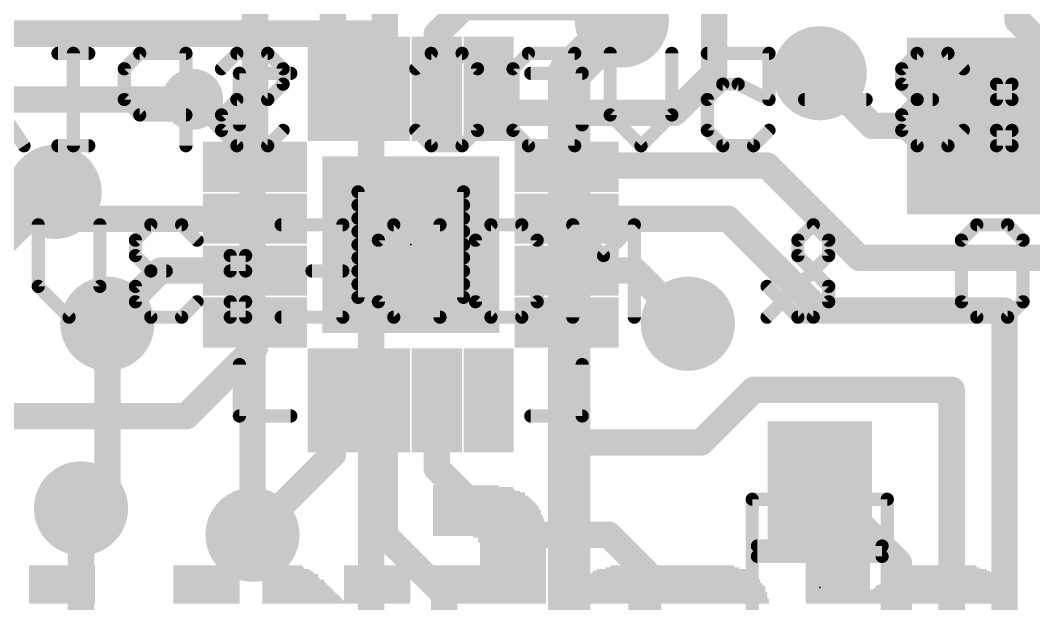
# Model space of a CAD drawing. Extents: x -0.2 to 28.1, y -0.2 to 21.4.
# Drawn here: x 10.34 to 20.09, y 6.7 to 12.32 of the extents above; entities that cross this region are included whole.
import ezdxf

# ---------------------------------------------------------------- set-up
doc = ezdxf.new("R2010")
doc.units = 0
for name, color, linetype in [('1', 12, 'CONTINUOUS'), ('16', 132, 'CONTINUOUS'), ('18', 110, 'CONTINUOUS'), ('21', 40, 'CONTINUOUS'), ('22', 6, 'CONTINUOUS'), ('23', 40, 'CONTINUOUS'), ('29', 253, 'CONTINUOUS'), ('31', 253, 'CONTINUOUS')]:
    doc.layers.add(name, color=color, linetype=linetype)

# ---------------------------------------------------------------- blocks, each defined once
blk = doc.blocks.new('RECT')
blk.add_solid([(-0.5, -0.5), (0.5, -0.5), (-0.5, 0.5), (0.5, 0.5)])
blk = doc.blocks.new('ROUNDV')
at = {"const_width": 0.5}
blk.add_lwpolyline([(0, -0.25, 1), (0, 0.25, 1), (0, -0.25)], format="xyb", dxfattribs=at)

msp = doc.modelspace()

# ---------------------------------------------------------------- linework, layer by layer
at = {"layer": '1', "const_width": 0.254}
for points in [[(12.597, 10.91), (12.597, 14.194)], [(17.018, 11.811), (17.018, 13.843)], [(13.347, 11.66), (13.347, 12.966)], [(13.847, 11.66), (13.847, 12.45)], [(14.347, 12.188), (14.605, 12.446)], [(14.605, 12.446), (16.002, 12.446)], [(16.002, 12.446), (16.129, 12.319)], [(14.347, 11.66), (14.347, 12.188)], [(16.637, 11.43), (17.018, 11.811)], [(18.034, 11.811), (18.542, 11.303)], [(14.847, 11.66), (15.077, 11.43)], [(15.077, 11.43), (16.637, 11.43)], [(18.542, 11.303), (19.624, 11.303)], [(15.609, 10.922), (15.597, 10.91)], [(17.526, 10.922), (15.609, 10.922)], [(18.415, 10.033), (17.526, 10.922)], [(10.668, 10.668), (10.926, 10.41)], [(10.926, 10.41), (12.597, 10.41)], [(15.597, 10.41), (17.149, 10.41)], [(17.149, 10.41), (18.034, 9.525)], [(20.32, 10.033), (18.415, 10.033)], [(11.688, 9.91), (11.176, 9.398)], [(12.597, 9.91), (11.688, 9.91)], [(15.597, 9.91), (16.252, 9.91)], [(16.252, 9.91), (16.764, 9.398)], [(18.034, 9.525), (19.812, 9.525)], [(19.812, 9.525), (19.812, 4.445)], [(12.597, 9.168), (12.597, 9.41)], [(15.597, 8.255), (15.597, 9.41)], [(11.938, 8.509), (12.597, 9.168)], [(17.399, 8.763), (16.891, 8.255)], [(19.304, 8.763), (17.399, 8.763)], [(19.304, 4.699), (19.304, 8.763)], [(13.347, 8.14), (13.347, 8.66)], [(13.847, 8.66), (13.847, 7.362)], [(14.347, 8.66), (14.347, 8.005)], [(10.16, 8.509), (11.938, 8.509)], [(16.891, 8.255), (15.597, 8.255)], [(12.573, 7.366), (13.347, 8.14)], [(14.347, 8.005), (14.986, 7.366)], [(18.034, 7.858), (18.796, 7.096)], [(10.922, 7.62), (10.922, 5.903)], [(13.847, 7.362), (14.417, 6.792)], [(14.986, 7.366), (16.002, 7.366)], [(16.002, 7.366), (16.317, 7.051)], [(18.796, 7.096), (18.796, 5.08)], [(16.383, 6.985), (16.317, 7.051)], [(16.317, 7.051), (16.317, 5.842)], [(16.383, 5.858), (16.383, 6.985)], [(14.417, 6.792), (14.417, 5.842)]]:
    msp.add_lwpolyline(points, dxfattribs=at)
at = {"layer": '1', "const_width": 0.127}
for points in [[(14.605, 12.5095, 1), (14.605, 12.3825)], [(16.002, 12.3825, 1), (16.002, 12.5095)], [(16.0841, 12.2741, 1), (16.1739, 12.3639)], [(14.4105, 12.188, 1), (14.2835, 12.188)], [(14.3021, 12.2329, 1), (14.3919, 12.1431)], [(17.0629, 11.7661, 1), (16.9731, 11.8559)], [(18.0789, 11.8559, 1), (17.9891, 11.7661)], [(16.9545, 11.811, 1), (17.0815, 11.811)], [(13.2835, 11.66, 1), (13.4105, 11.66)], [(13.7835, 11.66, 1), (13.9105, 11.66)], [(14.2835, 11.66, 1), (14.4105, 11.66)], [(14.8919, 11.7049, 1), (14.8021, 11.6151)], [(15.077, 11.4935, 1), (15.077, 11.3665)], [(15.0321, 11.3851, 1), (15.1219, 11.4749)], [(16.5921, 11.4749, 1), (16.6819, 11.3851)], [(16.637, 11.3665, 1), (16.637, 11.4935)], [(18.542, 11.3665, 1), (18.542, 11.2395)], [(19.624, 11.2395, 1), (19.624, 11.3665)], [(18.4971, 11.2581, 1), (18.5869, 11.3479)], [(15.609, 10.9855, 1), (15.609, 10.8585)], [(15.6539, 10.8771, 1), (15.5641, 10.9669)], [(17.5709, 10.9669, 1), (17.4811, 10.8771)], [(17.526, 10.8585, 1), (17.526, 10.9855)], [(12.5335, 10.91, 1), (12.6605, 10.91)], [(15.5521, 10.9549, 1), (15.6419, 10.8651)], [(10.7129, 10.7129, 1), (10.6231, 10.6231)], [(10.926, 10.4735, 1), (10.926, 10.3465)], [(10.8811, 10.3651, 1), (10.9709, 10.4549)], [(12.597, 10.3465, 1), (12.597, 10.4735)], [(15.597, 10.4735, 1), (15.597, 10.3465)], [(17.1939, 10.4549, 1), (17.1041, 10.3651)], [(17.149, 10.3465, 1), (17.149, 10.4735)], [(18.415, 10.0965, 1), (18.415, 9.9695)], [(18.3701, 9.9881, 1), (18.4599, 10.0779)], [(11.688, 9.9735, 1), (11.688, 9.8465)], [(11.7329, 9.8651, 1), (11.6431, 9.9549)], [(12.597, 9.8465, 1), (12.597, 9.9735)], [(15.597, 9.9735, 1), (15.597, 9.8465)], [(16.2969, 9.9549, 1), (16.2071, 9.8651)], [(16.252, 9.8465, 1), (16.252, 9.9735)], [(18.034, 9.5885, 1), (18.034, 9.4615)], [(17.9891, 9.4801, 1), (18.0789, 9.5699)], [(19.8755, 9.525, 1), (19.7485, 9.525)], [(19.812, 9.4615, 1), (19.812, 9.5885)], [(11.1311, 9.4429, 1), (11.2209, 9.3531)], [(12.6605, 9.41, 1), (12.5335, 9.41)], [(15.6605, 9.41, 1), (15.5335, 9.41)], [(16.7191, 9.3531, 1), (16.8089, 9.4429)], [(12.6419, 9.1231, 1), (12.5521, 9.2129)], [(12.5335, 9.168, 1), (12.6605, 9.168)], [(17.399, 8.8265, 1), (17.399, 8.6995)], [(17.4439, 8.7181, 1), (17.3541, 8.8079)], [(19.3675, 8.763, 1), (19.2405, 8.763)], [(19.304, 8.6995, 1), (19.304, 8.8265)], [(13.4105, 8.66, 1), (13.2835, 8.66)], [(13.9105, 8.66, 1), (13.7835, 8.66)], [(14.4105, 8.66, 1), (14.2835, 8.66)], [(11.8931, 8.5539, 1), (11.9829, 8.4641)], [(11.938, 8.4455, 1), (11.938, 8.5725)], [(15.597, 8.3185, 1), (15.597, 8.1915)], [(15.5335, 8.255, 1), (15.6605, 8.255)], [(16.8461, 8.2999, 1), (16.9359, 8.2101)], [(16.891, 8.1915, 1), (16.891, 8.3185)], [(13.2835, 8.14, 1), (13.4105, 8.14)], [(13.3919, 8.0951, 1), (13.3021, 8.1849)], [(14.3919, 8.0499, 1), (14.3021, 7.9601)], [(14.2835, 8.005, 1), (14.4105, 8.005)], [(18.0789, 7.9029, 1), (17.9891, 7.8131)], [(10.9855, 7.62, 1), (10.8585, 7.62)], [(12.5281, 7.4109, 1), (12.6179, 7.3211)], [(13.8919, 7.4069, 1), (13.8021, 7.3171)], [(13.7835, 7.362, 1), (13.9105, 7.362)], [(14.986, 7.4295, 1), (14.986, 7.3025)], [(14.9411, 7.3211, 1), (15.0309, 7.4109)], [(16.0469, 7.4109, 1), (15.9571, 7.3211)], [(16.002, 7.3025, 1), (16.002, 7.4295)], [(18.8595, 7.096, 1), (18.7325, 7.096)], [(16.3619, 7.0959, 1), (16.2721, 7.0061)], [(16.3805, 7.051, 1), (16.2535, 7.051)], [(16.2721, 7.0061, 1), (16.3619, 7.0959)], [(18.7511, 7.0511, 1), (18.8409, 7.1409)], [(16.4465, 6.985, 1), (16.3195, 6.985)], [(16.3381, 6.9401, 1), (16.4279, 7.0299)], [(14.4805, 6.792, 1), (14.3535, 6.792)], [(14.3721, 6.7471, 1), (14.4619, 6.8369)]]:
    msp.add_lwpolyline(points, format="xyb", dxfattribs=at)
at = {"layer": '16'}
for points, const_width in [([(14.097, 14.351), (16.129, 12.319)], 0.3048), ([(19.939, 13.843), (19.939, 12.319)], 0.254), ([(15.621, 11.811), (16.129, 12.319)], 0.4064), ([(19.939, 12.319), (21.209, 11.049)], 0.254), ([(13.716, 12.192), (8.128, 12.192)], 0.254), ([(13.716, 5.207), (13.716, 12.192)], 0.254), ([(15.621, 5.715), (15.621, 11.811)], 0.4064), ([(6.985, 11.557), (12.065, 11.557)], 0.254), ([(12.065, 11.557), (12.573, 11.049)], 0.254), ([(12.573, 11.049), (12.573, 7.366)], 0.254), ([(10.668, 10.668), (9.525, 9.525)], 0.254), ([(16.891, 9.398), (16.891, 9.525)], 0.254), ([(11.176, 9.398), (11.176, 7.874)], 0.254), ([(16.764, 9.398), (16.891, 9.398)], 0.254), ([(11.176, 7.874), (10.922, 7.62)], 0.254)]:
    msp.add_lwpolyline(points, dxfattribs=dict(at, const_width=const_width))
for points, const_width in [([(16.2008, 12.2472, 1), (16.0572, 12.3908)], 0.2032), ([(16.0751, 12.2651, 1), (16.1829, 12.3729)], 0.1524), ([(19.9839, 12.3639, 1), (19.8941, 12.2741)], 0.127), ([(13.7795, 12.192, 1), (13.6525, 12.192)], 0.127), ([(13.716, 12.1285, 1), (13.716, 12.2555)], 0.127), ([(19.8755, 12.319, 1), (20.0025, 12.319)], 0.127), ([(15.7226, 11.811, 1), (15.5194, 11.811)], 0.2032), ([(15.5492, 11.8828, 1), (15.6928, 11.7392)], 0.2032), ([(12.1099, 11.6019, 1), (12.0201, 11.5121)], 0.127), ([(12.065, 11.4935, 1), (12.065, 11.6205)], 0.127), ([(12.6365, 11.049, 1), (12.5095, 11.049)], 0.127), ([(12.5281, 11.0041, 1), (12.6179, 11.0939)], 0.127), ([(10.7129, 10.6231, 1), (10.6231, 10.7129)], 0.127), ([(16.9545, 9.525, 1), (16.8275, 9.525)], 0.127), ([(11.2395, 9.398, 1), (11.1125, 9.398)], 0.127), ([(16.764, 9.4615, 1), (16.764, 9.3345)], 0.127), ([(16.891, 9.3345, 1), (16.891, 9.4615)], 0.127), ([(16.8275, 9.398, 1), (16.9545, 9.398)], 0.127), ([(11.2209, 7.8291, 1), (11.1311, 7.9189)], 0.127), ([(11.1125, 7.874, 1), (11.2395, 7.874)], 0.127), ([(10.8771, 7.6649, 1), (10.9669, 7.5751)], 0.127), ([(12.5095, 7.366, 1), (12.6365, 7.366)], 0.127)]:
    msp.add_lwpolyline(points, format="xyb", dxfattribs=dict(at, const_width=const_width))
at = {"layer": '21'}
for points, const_width in [([(11.997, 11.4186, 1), (11.997, 11.7014, 1), (11.997, 11.4186)], 0.3048), ([(12.447, 11.8418, 1), (12.447, 11.7782)], 0.0635), ([(12.4788, 11.81, 1), (12.4153, 11.81)], 0.0635), ([(12.942, 11.7782, 1), (12.942, 11.8418)], 0.0635), ([(15.252, 11.8418, 1), (15.252, 11.7782)], 0.0635), ([(15.7788, 11.81, 1), (15.7152, 11.81)], 0.0635), ([(15.747, 11.7782, 1), (15.747, 11.8418)], 0.0635), ([(12.4153, 11.315, 1), (12.4788, 11.315)], 0.0635), ([(15.7152, 11.315, 1), (15.7788, 11.315)], 0.0635), ([(12.4788, 9.005, 1), (12.4153, 9.005)], 0.0635), ([(15.7788, 9.005, 1), (15.7152, 9.005)], 0.0635), ([(12.447, 8.5418, 1), (12.447, 8.4782)], 0.0635), ([(12.4153, 8.51, 1), (12.4788, 8.51)], 0.0635), ([(12.942, 8.4782, 1), (12.942, 8.5418)], 0.0635), ([(15.252, 8.5418, 1), (15.252, 8.4782)], 0.0635), ([(15.7152, 8.51, 1), (15.7788, 8.51)], 0.0635), ([(15.747, 8.4782, 1), (15.747, 8.5418)], 0.0635), ([(17.4157, 7.708, 1), (17.3523, 7.708)], 0.0635), ([(17.384, 7.7397, 1), (17.384, 7.6763)], 0.0635), ([(18.7157, 7.708, 1), (18.6523, 7.708)], 0.0635), ([(18.684, 7.6763, 1), (18.684, 7.7397)], 0.0635), ([(17.434, 7.2897, 1), (17.434, 7.2263)], 0.0635), ([(18.6657, 7.258, 1), (18.6023, 7.258)], 0.0635), ([(18.634, 7.2263, 1), (18.634, 7.2897)], 0.0635), ([(17.434, 7.1898, 1), (17.434, 7.1263)], 0.0635), ([(18.634, 7.1263, 1), (18.634, 7.1898)], 0.0635), ([(18.6023, 7.158, 1), (18.6657, 7.158)], 0.0635)]:
    msp.add_lwpolyline(points, format="xyb", dxfattribs=dict(at, const_width=const_width))
at = {"layer": '21', "const_width": 0.127}
for points in [[(12.942, 11.81), (12.447, 11.81)], [(12.447, 11.81), (12.447, 11.315)], [(15.252, 11.81), (15.747, 11.81)], [(15.747, 11.81), (15.747, 11.315)], [(12.447, 9.005), (12.447, 8.51)], [(15.747, 9.005), (15.747, 8.51)], [(12.447, 8.51), (12.942, 8.51)], [(15.747, 8.51), (15.252, 8.51)], [(17.384, 6.008), (17.384, 7.708)], [(17.384, 7.708), (18.684, 7.708)], [(18.684, 7.708), (18.684, 6.008)], [(17.434, 7.258), (18.634, 7.258)], [(18.634, 7.258), (18.634, 7.158)], [(18.634, 7.158), (17.434, 7.158)]]:
    msp.add_lwpolyline(points, dxfattribs=at)
at = {"layer": '22', "const_width": 0.127}
for points in [[(10.3732, 11.1125), (9.78, 12.0023)], [(10.9968, 12.0023), (10.7002, 12.0023)], [(10.8485, 11.1125), (10.8485, 12.0023)], [(11.4875, 12.0023), (11.3392, 11.854)], [(11.9324, 12.0023), (11.4875, 12.0023)], [(11.9324, 11.1125), (11.9324, 12.0023)], [(12.2747, 11.854), (12.423, 12.0023)], [(12.423, 12.0023), (12.7196, 12.0023)], [(12.7196, 12.0023), (12.8679, 11.854)], [(14.1457, 11.854), (14.294, 12.0023)], [(14.294, 12.0023), (14.5906, 12.0023)], [(14.5906, 12.0023), (14.7389, 11.854)], [(15.0813, 11.854), (15.2295, 12.0023)], [(15.2295, 12.0023), (15.6744, 12.0023)], [(15.6744, 12.0023), (15.6744, 11.1125)], [(16.0168, 11.4091), (16.0168, 12.0023)], [(16.6099, 12.0023), (16.6099, 11.4091)], [(16.9523, 12.0023), (17.5455, 12.0023)], [(17.5455, 12.0023), (17.5455, 11.5574)], [(18.9716, 12.0023), (18.8233, 11.854)], [(19.2682, 12.0023), (18.9716, 12.0023)], [(19.4165, 11.854), (19.2682, 12.0023)], [(11.3392, 11.854), (11.3392, 11.5574)], [(12.8679, 11.854), (12.8679, 11.7057)], [(14.7389, 11.854), (14.7389, 11.2608)], [(15.0813, 11.2608), (15.0813, 11.854)], [(18.8233, 11.854), (18.8233, 11.7057)], [(12.8679, 11.7057), (12.7196, 11.5574)], [(17.1006, 11.7057), (16.9523, 11.5574)], [(17.2489, 11.7057), (17.1006, 11.7057)], [(17.5455, 11.5574), (17.2489, 11.7057)], [(18.8233, 11.7057), (18.9716, 11.5574)], [(19.8843, 11.7057), (19.736, 11.7057)], [(19.736, 11.7057), (19.736, 11.5574)], [(19.8843, 11.5574), (19.8843, 11.7057)], [(11.3392, 11.5574), (11.4875, 11.4091)], [(12.423, 11.5574), (12.2747, 11.4091)], [(12.7196, 11.5574), (12.423, 11.5574)], [(16.9523, 11.5574), (16.9523, 11.2608)], [(18.481, 11.5574), (17.8878, 11.5574)], [(18.9716, 11.5574), (18.8233, 11.4091)], [(18.9716, 11.5574), (19.1199, 11.5574)], [(19.736, 11.5574), (19.8843, 11.5574)], [(11.4875, 11.4091), (11.9324, 11.4091)], [(12.2747, 11.4091), (12.2747, 11.2608)], [(16.3134, 11.1125), (16.0168, 11.4091)], [(16.6099, 11.4091), (16.3134, 11.1125)], [(18.8233, 11.4091), (18.8233, 11.2608)], [(12.2747, 11.2608), (12.423, 11.1125)], [(12.7196, 11.1125), (12.8679, 11.2608)], [(14.294, 11.1125), (14.1457, 11.2608)], [(14.7389, 11.2608), (14.5906, 11.1125)], [(15.2295, 11.1125), (15.0813, 11.2608)], [(16.9523, 11.2608), (17.1006, 11.1125)], [(17.3972, 11.1125), (17.5455, 11.2608)], [(18.8233, 11.2608), (18.9716, 11.1125)], [(19.2682, 11.1125), (19.4165, 11.2608)], [(19.8843, 11.2608), (19.736, 11.2608)], [(19.736, 11.2608), (19.736, 11.1125)], [(19.8843, 11.1125), (19.8843, 11.2608)], [(10.9968, 11.1125), (10.7002, 11.1125)], [(12.423, 11.1125), (12.7196, 11.1125)], [(14.5906, 11.1125), (14.294, 11.1125)], [(15.6744, 11.1125), (15.2295, 11.1125)], [(17.1006, 11.1125), (17.3972, 11.1125)], [(18.9716, 11.1125), (19.2682, 11.1125)], [(19.736, 11.1125), (19.8843, 11.1125)], [(10.5105, 9.7581), (10.5105, 10.3513)], [(11.1037, 10.3513), (11.1037, 9.7581)], [(11.5944, 10.3513), (11.4461, 10.203)], [(11.8909, 10.3513), (11.5944, 10.3513)], [(12.0392, 10.203), (11.8909, 10.3513)], [(12.8493, 10.3513), (13.4425, 10.3513)], [(13.4425, 10.3513), (13.4425, 9.4615)], [(13.7849, 10.203), (13.9331, 10.3513)], [(13.9331, 10.3513), (14.378, 10.3513)], [(14.378, 10.3513), (14.378, 9.4615)], [(14.7204, 10.203), (14.8687, 10.3513)], [(14.8687, 10.3513), (15.1653, 10.3513)], [(15.1653, 10.3513), (15.3135, 10.203)], [(15.9525, 10.0547), (15.6559, 10.3513)], [(15.6559, 10.3513), (15.6559, 9.4615)], [(16.2491, 10.3513), (15.9525, 10.0547)], [(16.2491, 9.4615), (16.2491, 10.3513)], [(17.8235, 10.203), (17.9718, 10.3513)], [(17.9718, 10.3513), (18.1201, 10.203)], [(19.398, 10.203), (19.5463, 10.3513)], [(19.5463, 10.3513), (19.8428, 10.3513)], [(19.8428, 10.3513), (19.9911, 10.203)], [(11.4461, 10.203), (11.4461, 10.0547)], [(13.7849, 9.6098), (13.7849, 10.203)], [(14.7204, 9.6098), (14.7204, 10.203)], [(15.3135, 10.203), (15.3135, 9.6098)], [(17.8235, 10.0547), (17.8235, 10.203)], [(18.1201, 10.203), (18.1201, 10.0547)], [(19.398, 9.6098), (19.398, 10.203)], [(19.9911, 10.203), (19.9911, 9.6098)], [(11.4461, 10.0547), (11.5944, 9.9064)], [(12.507, 10.0547), (12.3587, 10.0547)], [(12.3587, 10.0547), (12.3587, 9.9064)], [(12.507, 9.9064), (12.507, 10.0547)], [(18.1201, 10.0547), (17.5269, 9.4615)], [(18.1201, 9.7581), (17.8235, 10.0547)], [(11.5944, 9.9064), (11.4461, 9.7581)], [(11.5944, 9.9064), (11.7426, 9.9064)], [(12.3587, 9.9064), (12.507, 9.9064)], [(13.4425, 9.9064), (13.1459, 9.9064)], [(10.8071, 9.4615), (10.5105, 9.7581)], [(11.1037, 9.7581), (10.8071, 9.4615)], [(11.4461, 9.7581), (11.4461, 9.6098)], [(17.5269, 9.7581), (17.8235, 9.4615)], [(18.1201, 9.6098), (18.1201, 9.7581)], [(11.4461, 9.6098), (11.5944, 9.4615)], [(11.8909, 9.4615), (12.0392, 9.6098)], [(12.507, 9.6098), (12.3587, 9.6098)], [(12.3587, 9.6098), (12.3587, 9.4615)], [(12.507, 9.4615), (12.507, 9.6098)], [(13.9331, 9.4615), (13.7849, 9.6098)], [(14.8687, 9.4615), (14.7204, 9.6098)], [(15.3135, 9.6098), (15.1653, 9.4615)], [(17.9718, 9.4615), (18.1201, 9.6098)], [(19.5463, 9.4615), (19.398, 9.6098)], [(19.9911, 9.6098), (19.8428, 9.4615)], [(11.5944, 9.4615), (11.8909, 9.4615)], [(12.3587, 9.4615), (12.507, 9.4615)], [(13.4425, 9.4615), (12.8493, 9.4615)], [(14.378, 9.4615), (13.9331, 9.4615)], [(15.1653, 9.4615), (14.8687, 9.4615)], [(17.8235, 9.4615), (17.9718, 9.4615)], [(19.8428, 9.4615), (19.5463, 9.4615)]]:
    msp.add_lwpolyline(points, dxfattribs=at)
at = {"layer": '22', "const_width": 0.0635}
for points in [[(10.7002, 12.034, 1), (10.7002, 11.9705)], [(10.8803, 12.0023, 1), (10.8168, 12.0023)], [(10.9968, 11.9705, 1), (10.9968, 12.034)], [(11.4875, 12.034, 1), (11.4875, 11.9705)], [(11.5099, 11.9798, 1), (11.465, 12.0247)], [(11.9641, 12.0023, 1), (11.9006, 12.0023)], [(11.9324, 11.9705, 1), (11.9324, 12.034)], [(12.423, 12.034, 1), (12.423, 11.9705)], [(12.4454, 11.9798, 1), (12.4005, 12.0247)], [(12.742, 12.0247, 1), (12.6971, 11.9798)], [(12.7196, 11.9705, 1), (12.7196, 12.034)], [(14.294, 12.034, 1), (14.294, 11.9705)], [(14.3165, 11.9798, 1), (14.2716, 12.0247)], [(14.6131, 12.0247, 1), (14.5682, 11.9798)], [(14.5906, 11.9705, 1), (14.5906, 12.034)], [(15.2295, 12.034, 1), (15.2295, 11.9705)], [(15.252, 11.9798, 1), (15.2071, 12.0247)], [(15.7062, 12.0023, 1), (15.6427, 12.0023)], [(15.6744, 11.9705, 1), (15.6744, 12.034)], [(16.0485, 12.0023, 1), (15.985, 12.0023)], [(16.6417, 12.0023, 1), (16.5782, 12.0023)], [(16.9523, 12.034, 1), (16.9523, 11.9705)], [(17.5772, 12.0023, 1), (17.5137, 12.0023)], [(17.5455, 11.9705, 1), (17.5455, 12.034)], [(18.9716, 12.034, 1), (18.9716, 11.9705)], [(18.9941, 11.9798, 1), (18.9492, 12.0247)], [(19.2907, 12.0247, 1), (19.2458, 11.9798)], [(19.2682, 11.9705, 1), (19.2682, 12.034)], [(11.3709, 11.854, 1), (11.3074, 11.854)], [(11.3167, 11.8764, 1), (11.3616, 11.8315)], [(12.2522, 11.8764, 1), (12.2971, 11.8315)], [(12.8996, 11.854, 1), (12.8361, 11.854)], [(12.8454, 11.8315, 1), (12.8903, 11.8764)], [(14.1233, 11.8764, 1), (14.1682, 11.8315)], [(14.7707, 11.854, 1), (14.7072, 11.854)], [(14.7165, 11.8315, 1), (14.7614, 11.8764)], [(15.113, 11.854, 1), (15.0495, 11.854)], [(15.0588, 11.8764, 1), (15.1037, 11.8315)], [(18.8551, 11.854, 1), (18.7916, 11.854)], [(18.8009, 11.8764, 1), (18.8458, 11.8315)], [(19.394, 11.8315, 1), (19.439, 11.8764)], [(12.8361, 11.7057, 1), (12.8996, 11.7057)], [(12.8903, 11.6832, 1), (12.8454, 11.7281)], [(17.1006, 11.7374, 1), (17.1006, 11.6739)], [(17.123, 11.6832, 1), (17.0781, 11.7281)], [(17.2631, 11.7341, 1), (17.2347, 11.6773)], [(17.2489, 11.6739, 1), (17.2489, 11.7374)], [(18.7916, 11.7057, 1), (18.8551, 11.7057)], [(18.8458, 11.7281, 1), (18.8009, 11.6832)], [(19.7677, 11.7057, 1), (19.7042, 11.7057)], [(19.736, 11.7374, 1), (19.736, 11.6739)], [(19.916, 11.7057, 1), (19.8525, 11.7057)], [(19.8843, 11.6739, 1), (19.8843, 11.7374)], [(11.3616, 11.5798, 1), (11.3167, 11.5349)], [(12.423, 11.5891, 1), (12.423, 11.5256)], [(12.4454, 11.5349, 1), (12.4005, 11.5798)], [(12.6971, 11.5798, 1), (12.742, 11.5349)], [(12.7196, 11.5256, 1), (12.7196, 11.5891)], [(16.984, 11.5574, 1), (16.9205, 11.5574)], [(16.9298, 11.5798, 1), (16.9747, 11.5349)], [(17.5313, 11.529, 1), (17.5597, 11.5858)], [(17.8878, 11.5891, 1), (17.8878, 11.5256)], [(18.481, 11.5256, 1), (18.481, 11.5891)], [(18.9716, 11.5891, 1), (18.9716, 11.5256)], [(18.9941, 11.5349, 1), (18.9492, 11.5798)], [(18.9492, 11.5349, 1), (18.9941, 11.5798)], [(19.1199, 11.5256, 1), (19.1199, 11.5891)], [(19.736, 11.5891, 1), (19.736, 11.5256)], [(19.8843, 11.5256, 1), (19.8843, 11.5891)], [(11.3074, 11.5574, 1), (11.3709, 11.5574)], [(17.5137, 11.5574, 1), (17.5772, 11.5574)], [(19.7042, 11.5574, 1), (19.7677, 11.5574)], [(19.8525, 11.5574, 1), (19.916, 11.5574)], [(11.4875, 11.4408, 1), (11.4875, 11.3773)], [(11.465, 11.3866, 1), (11.5099, 11.4315)], [(11.9324, 11.3773, 1), (11.9324, 11.4408)], [(12.3064, 11.4091, 1), (12.2429, 11.4091)], [(12.2522, 11.4315, 1), (12.2971, 11.3866)], [(16.0392, 11.4315, 1), (15.9943, 11.3866)], [(15.985, 11.4091, 1), (16.0485, 11.4091)], [(16.5782, 11.4091, 1), (16.6417, 11.4091)], [(16.6324, 11.3866, 1), (16.5875, 11.4315)], [(18.8551, 11.4091, 1), (18.7916, 11.4091)], [(18.8009, 11.4315, 1), (18.8458, 11.3866)], [(12.2971, 11.2832, 1), (12.2522, 11.2383)], [(12.8903, 11.2383, 1), (12.8454, 11.2832)], [(14.1682, 11.2832, 1), (14.1233, 11.2383)], [(14.7614, 11.2383, 1), (14.7165, 11.2832)], [(15.1037, 11.2832, 1), (15.0588, 11.2383)], [(16.9747, 11.2832, 1), (16.9298, 11.2383)], [(17.5679, 11.2383, 1), (17.523, 11.2832)], [(18.8458, 11.2832, 1), (18.8009, 11.2383)], [(19.439, 11.2383, 1), (19.394, 11.2832)], [(19.736, 11.2925, 1), (19.736, 11.229)], [(19.7677, 11.2608, 1), (19.7042, 11.2608)], [(19.916, 11.2608, 1), (19.8525, 11.2608)], [(19.8843, 11.229, 1), (19.8843, 11.2925)], [(12.2429, 11.2608, 1), (12.3064, 11.2608)], [(14.7072, 11.2608, 1), (14.7707, 11.2608)], [(15.0495, 11.2608, 1), (15.113, 11.2608)], [(16.9205, 11.2608, 1), (16.984, 11.2608)], [(18.7916, 11.2608, 1), (18.8551, 11.2608)], [(10.3467, 11.0949, 1), (10.3996, 11.1301)], [(10.7002, 11.1443, 1), (10.7002, 11.0808)], [(10.8168, 11.1125, 1), (10.8803, 11.1125)], [(10.9968, 11.0808, 1), (10.9968, 11.1443)], [(11.9006, 11.1125, 1), (11.9641, 11.1125)], [(12.423, 11.1443, 1), (12.423, 11.0808)], [(12.4005, 11.09, 1), (12.4454, 11.135)], [(12.6971, 11.135, 1), (12.742, 11.09)], [(12.7196, 11.0808, 1), (12.7196, 11.1443)], [(14.294, 11.1443, 1), (14.294, 11.0808)], [(14.2716, 11.09, 1), (14.3165, 11.135)], [(14.5682, 11.135, 1), (14.6131, 11.09)], [(14.5906, 11.0808, 1), (14.5906, 11.1443)], [(15.2295, 11.1443, 1), (15.2295, 11.0808)], [(15.2071, 11.09, 1), (15.252, 11.135)], [(15.6427, 11.1125, 1), (15.7062, 11.1125)], [(15.6744, 11.0808, 1), (15.6744, 11.1443)], [(16.2909, 11.135, 1), (16.3358, 11.09)], [(16.2909, 11.09, 1), (16.3358, 11.135)], [(17.1006, 11.1443, 1), (17.1006, 11.0808)], [(17.0781, 11.09, 1), (17.123, 11.135)], [(17.3747, 11.135, 1), (17.4196, 11.09)], [(17.3972, 11.0808, 1), (17.3972, 11.1443)], [(18.9716, 11.1443, 1), (18.9716, 11.0808)], [(18.9492, 11.09, 1), (18.9941, 11.135)], [(19.2458, 11.135, 1), (19.2907, 11.09)], [(19.2682, 11.0808, 1), (19.2682, 11.1443)], [(19.736, 11.1443, 1), (19.736, 11.0808)], [(19.7042, 11.1125, 1), (19.7677, 11.1125)], [(19.8525, 11.1125, 1), (19.916, 11.1125)], [(19.8843, 11.0808, 1), (19.8843, 11.1443)], [(10.5423, 10.3513, 1), (10.4788, 10.3513)], [(11.1355, 10.3513, 1), (11.072, 10.3513)], [(11.5944, 10.383, 1), (11.5944, 10.3195)], [(11.6168, 10.3288, 1), (11.5719, 10.3737)], [(11.9134, 10.3737, 1), (11.8685, 10.3288)], [(11.8909, 10.3195, 1), (11.8909, 10.383)], [(12.8493, 10.383, 1), (12.8493, 10.3195)], [(13.4743, 10.3513, 1), (13.4108, 10.3513)], [(13.4425, 10.3195, 1), (13.4425, 10.383)], [(13.9331, 10.383, 1), (13.9331, 10.3195)], [(13.9556, 10.3288, 1), (13.9107, 10.3737)], [(14.4098, 10.3513, 1), (14.3463, 10.3513)], [(14.378, 10.3195, 1), (14.378, 10.383)], [(14.8687, 10.383, 1), (14.8687, 10.3195)], [(14.8911, 10.3288, 1), (14.8462, 10.3737)], [(15.1877, 10.3737, 1), (15.1428, 10.3288)], [(15.1653, 10.3195, 1), (15.1653, 10.383)], [(15.6876, 10.3513, 1), (15.6241, 10.3513)], [(15.6783, 10.3737, 1), (15.6334, 10.3288)], [(16.2808, 10.3513, 1), (16.2173, 10.3513)], [(16.2715, 10.3288, 1), (16.2266, 10.3737)], [(17.9943, 10.3737, 1), (17.9494, 10.3288)], [(17.9943, 10.3288, 1), (17.9494, 10.3737)], [(19.5463, 10.383, 1), (19.5463, 10.3195)], [(19.5687, 10.3288, 1), (19.5238, 10.3737)], [(19.8653, 10.3737, 1), (19.8204, 10.3288)], [(19.8428, 10.3195, 1), (19.8428, 10.383)], [(11.4778, 10.203, 1), (11.4143, 10.203)], [(11.4236, 10.2254, 1), (11.4685, 10.1805)], [(12.0168, 10.1805, 1), (12.0617, 10.2254)], [(13.8166, 10.203, 1), (13.7531, 10.203)], [(13.7624, 10.2254, 1), (13.8073, 10.1805)], [(14.7521, 10.203, 1), (14.6886, 10.203)], [(14.6979, 10.2254, 1), (14.7428, 10.1805)], [(15.3453, 10.203, 1), (15.2818, 10.203)], [(15.2911, 10.1805, 1), (15.336, 10.2254)], [(17.8553, 10.203, 1), (17.7918, 10.203)], [(17.8011, 10.2254, 1), (17.846, 10.1805)], [(18.1518, 10.203, 1), (18.0884, 10.203)], [(18.0976, 10.1805, 1), (18.1426, 10.2254)], [(19.4297, 10.203, 1), (19.3662, 10.203)], [(19.3755, 10.2254, 1), (19.4204, 10.1805)], [(20.0229, 10.203, 1), (19.9594, 10.203)], [(19.9687, 10.1805, 1), (20.0136, 10.2254)], [(11.4685, 10.0771, 1), (11.4236, 10.0322)], [(11.4143, 10.0547, 1), (11.4778, 10.0547)], [(12.3904, 10.0547, 1), (12.3269, 10.0547)], [(12.3587, 10.0864, 1), (12.3587, 10.0229)], [(12.5387, 10.0547, 1), (12.4752, 10.0547)], [(12.507, 10.0229, 1), (12.507, 10.0864)], [(15.93, 10.0771, 1), (15.9749, 10.0322)], [(15.93, 10.0322, 1), (15.9749, 10.0771)], [(17.7918, 10.0547, 1), (17.8553, 10.0547)], [(17.846, 10.0771, 1), (17.8011, 10.0322)], [(18.0884, 10.0547, 1), (18.1518, 10.0547)], [(18.1426, 10.0322, 1), (18.0976, 10.0771)], [(11.5944, 9.9381, 1), (11.5944, 9.8746)], [(11.6168, 9.8839, 1), (11.5719, 9.9288)], [(11.5719, 9.8839, 1), (11.6168, 9.9288)], [(11.7426, 9.8746, 1), (11.7426, 9.9381)], [(12.3587, 9.9381, 1), (12.3587, 9.8746)], [(12.507, 9.8746, 1), (12.507, 9.9381)], [(13.1459, 9.9381, 1), (13.1459, 9.8746)], [(13.4425, 9.8746, 1), (13.4425, 9.9381)], [(12.3269, 9.9064, 1), (12.3904, 9.9064)], [(12.4752, 9.9064, 1), (12.5387, 9.9064)], [(10.4788, 9.7581, 1), (10.5423, 9.7581)], [(10.533, 9.7805, 1), (10.4881, 9.7356)], [(11.072, 9.7581, 1), (11.1355, 9.7581)], [(11.1262, 9.7356, 1), (11.0813, 9.7805)], [(11.4778, 9.7581, 1), (11.4143, 9.7581)], [(11.4236, 9.7805, 1), (11.4685, 9.7356)], [(17.5494, 9.7805, 1), (17.5045, 9.7356)], [(18.1518, 9.7581, 1), (18.0884, 9.7581)], [(18.0976, 9.7356, 1), (18.1426, 9.7805)], [(11.4685, 9.6322, 1), (11.4236, 9.5873)], [(12.0617, 9.5873, 1), (12.0168, 9.6322)], [(12.3587, 9.6415, 1), (12.3587, 9.578)], [(12.3904, 9.6098, 1), (12.3269, 9.6098)], [(12.5387, 9.6098, 1), (12.4752, 9.6098)], [(12.507, 9.578, 1), (12.507, 9.6415)], [(13.8073, 9.6322, 1), (13.7624, 9.5873)], [(14.7428, 9.6322, 1), (14.6979, 9.5873)], [(15.336, 9.5873, 1), (15.2911, 9.6322)], [(18.1426, 9.5873, 1), (18.0976, 9.6322)], [(19.4204, 9.6322, 1), (19.3755, 9.5873)], [(20.0136, 9.5873, 1), (19.9687, 9.6322)], [(11.4143, 9.6098, 1), (11.4778, 9.6098)], [(13.7531, 9.6098, 1), (13.8166, 9.6098)], [(14.6886, 9.6098, 1), (14.7521, 9.6098)], [(15.2818, 9.6098, 1), (15.3453, 9.6098)], [(18.0884, 9.6098, 1), (18.1518, 9.6098)], [(19.3662, 9.6098, 1), (19.4297, 9.6098)], [(19.9594, 9.6098, 1), (20.0229, 9.6098)], [(10.7847, 9.484, 1), (10.8296, 9.439)], [(10.7847, 9.439, 1), (10.8296, 9.484)], [(11.5944, 9.4933, 1), (11.5944, 9.4298)], [(11.5719, 9.439, 1), (11.6168, 9.484)], [(11.8685, 9.484, 1), (11.9134, 9.439)], [(11.8909, 9.4298, 1), (11.8909, 9.4933)], [(12.3587, 9.4933, 1), (12.3587, 9.4298)], [(12.3269, 9.4615, 1), (12.3904, 9.4615)], [(12.4752, 9.4615, 1), (12.5387, 9.4615)], [(12.507, 9.4298, 1), (12.507, 9.4933)], [(12.8493, 9.4933, 1), (12.8493, 9.4298)], [(13.4108, 9.4615, 1), (13.4743, 9.4615)], [(13.4425, 9.4298, 1), (13.4425, 9.4933)], [(13.9331, 9.4933, 1), (13.9331, 9.4298)], [(13.9107, 9.439, 1), (13.9556, 9.484)], [(14.3463, 9.4615, 1), (14.4098, 9.4615)], [(14.378, 9.4298, 1), (14.378, 9.4933)], [(14.8687, 9.4933, 1), (14.8687, 9.4298)], [(14.8462, 9.439, 1), (14.8911, 9.484)], [(15.1428, 9.484, 1), (15.1877, 9.439)], [(15.1653, 9.4298, 1), (15.1653, 9.4933)], [(15.6241, 9.4615, 1), (15.6876, 9.4615)], [(16.2173, 9.4615, 1), (16.2808, 9.4615)], [(17.5045, 9.484, 1), (17.5494, 9.439)], [(17.8235, 9.4933, 1), (17.8235, 9.4298)], [(17.8011, 9.439, 1), (17.846, 9.484)], [(17.9494, 9.484, 1), (17.9943, 9.439)], [(17.9718, 9.4298, 1), (17.9718, 9.4933)], [(19.5463, 9.4933, 1), (19.5463, 9.4298)], [(19.5238, 9.439, 1), (19.5687, 9.484)], [(19.8204, 9.484, 1), (19.8653, 9.439)], [(19.8428, 9.4298, 1), (19.8428, 9.4933)]]:
    msp.add_lwpolyline(points, format="xyb", dxfattribs=at)
at = {"layer": '23'}
for p in [(14.097, 10.16), (18.034, 6.858)]:
    msp.add_point(p, dxfattribs=at)
at = {"layer": '31', "const_width": 0.0635}
for points in [[(13.6208, 10.668, 1), (13.5572, 10.668)], [(13.589, 10.6998, 1), (13.589, 10.6363)], [(14.6368, 10.668, 1), (14.5732, 10.668)], [(14.605, 10.6363, 1), (14.605, 10.6998)], [(13.589, 10.5728, 1), (13.589, 10.5092)], [(14.605, 10.5092, 1), (14.605, 10.5728)], [(13.589, 10.4458, 1), (13.589, 10.3822)], [(14.605, 10.3822, 1), (14.605, 10.4458)], [(13.589, 10.3188, 1), (13.589, 10.2553)], [(14.605, 10.2553, 1), (14.605, 10.3188)], [(13.589, 10.1918, 1), (13.589, 10.1282)], [(14.605, 10.1282, 1), (14.605, 10.1918)], [(13.589, 10.0648, 1), (13.589, 10.0013)], [(14.605, 10.0013, 1), (14.605, 10.0648)], [(13.589, 9.9378, 1), (13.589, 9.8742)], [(14.605, 9.8742, 1), (14.605, 9.9378)], [(13.589, 9.8108, 1), (13.589, 9.7472)], [(14.605, 9.7472, 1), (14.605, 9.8108)], [(13.5572, 9.652, 1), (13.6208, 9.652)], [(13.589, 9.6838, 1), (13.589, 9.6203)], [(13.589, 9.6838, 1), (13.589, 9.6203)], [(14.5732, 9.652, 1), (14.6368, 9.652)], [(14.605, 9.6203, 1), (14.605, 9.6838)], [(14.605, 9.6203, 1), (14.605, 9.6838)]]:
    msp.add_lwpolyline(points, format="xyb", dxfattribs=at)
at = {"layer": '31', "const_width": 0.127}
for points in [[(13.589, 10.668), (14.605, 10.668)], [(13.589, 9.652), (13.589, 10.668)], [(14.605, 10.668), (14.605, 9.652)], [(13.589, 10.541), (14.605, 10.541)], [(13.589, 10.414), (14.605, 10.414)], [(13.589, 10.287), (14.605, 10.287)], [(13.589, 10.16), (14.605, 10.16)], [(13.589, 10.033), (14.605, 10.033)], [(13.589, 9.906), (14.605, 9.906)], [(13.589, 9.779), (14.605, 9.779)], [(14.605, 9.652), (13.589, 9.652)], [(13.589, 9.652), (14.605, 9.652)]]:
    msp.add_lwpolyline(points, dxfattribs=at)

# ---------------------------------------------------------------- block references
at = {"layer": '1'}
for p, xscale, yscale, rotation in [((13.347, 11.66), 0.8, 0.28, 270), ((13.847, 11.66), 0.8, 0.28, 270), ((14.347, 11.66), 0.8, 0.28, 270), ((14.847, 11.66), 0.8, 0.28, 270), ((19.624, 11.303), 1.3, 1.5, 180), ((15.597, 10.91), 0.8, 0.28, 180), ((15.597, 10.41), 0.8, 0.28, 180), ((15.597, 9.91), 0.8, 0.28, 180), ((15.597, 9.41), 0.8, 0.28, 180), ((13.347, 8.66), 0.8, 0.28, 90), ((13.847, 8.66), 0.8, 0.28, 90), ((14.347, 8.66), 0.8, 0.28, 90), ((14.847, 8.66), 0.8, 0.28, 90)]:
    msp.add_blockref('RECT', p, dxfattribs=dict(at, xscale=xscale, yscale=yscale, rotation=rotation))
for p, xscale, yscale in [((12.597, 10.91), 0.8, 0.28), ((14.097, 10.16), 1.5, 1.5), ((12.597, 10.41), 0.8, 0.28), ((12.597, 9.91), 0.8, 0.28), ((12.597, 9.41), 0.8, 0.28)]:
    msp.add_blockref('RECT', p, dxfattribs=dict(at, xscale=xscale, yscale=yscale))
at = {"layer": '1', "yscale": 0.8, "rotation": 90}
msp.add_blockref('RECT', (18.034, 7.858), dxfattribs=at)
at = {"layer": '18', "xscale": 0.9064, "yscale": 0.9064}
for p in [(16.129, 12.319), (16.129, 12.319), (18.034, 11.811), (18.034, 11.811), (10.668, 10.668), (10.668, 10.668), (11.176, 9.398), (11.176, 9.398), (16.764, 9.398), (16.764, 9.398), (10.922, 7.62), (10.922, 7.62), (12.573, 7.366), (12.573, 7.366)]:
    msp.add_blockref('ROUNDV', p, dxfattribs=at)
at = {"layer": '22', "rotation": 180}
for p, xscale, yscale in [((14.6951, 7.8166), 0.7711, 0.0168), ((14.7035, 7.7999), 0.7879, 0.0167), ((14.6281, 7.8334), 0.637, 0.0167), ((18.2073, 7.8334), 0.6203, 0.0167), ((18.2073, 7.8166), 0.6203, 0.0168), ((18.2073, 7.7999), 0.6203, 0.0167), ((14.7538, 7.7663), 0.8885, 0.0168), ((14.7538, 7.7496), 0.8885, 0.0167), ((14.7287, 7.7831), 0.8382, 0.0168), ((14.7706, 7.7328), 0.922, 0.0168), ((14.779, 7.716), 0.9388, 0.0168), ((18.2073, 7.7831), 0.6203, 0.0168), ((18.2073, 7.7663), 0.6203, 0.0168), ((18.2073, 7.7496), 0.6203, 0.0167), ((18.2073, 7.7328), 0.6203, 0.0168), ((18.2073, 7.716), 0.6203, 0.0168), ((14.7873, 7.6993), 0.9555, 0.0167), ((14.7957, 7.6825), 0.9723, 0.0168), ((14.8041, 7.6657), 0.9891, 0.0168), ((14.8125, 7.649), 1.0058, 0.0167), ((14.8209, 7.6322), 1.0226, 0.0168), ((14.8209, 7.6154), 1.0226, 0.0168), ((18.2073, 7.6993), 0.6203, 0.0167), ((18.2073, 7.6825), 0.6203, 0.0168), ((18.2073, 7.6657), 0.6203, 0.0168), ((18.2073, 7.649), 0.6203, 0.0167), ((18.2073, 7.6322), 0.6203, 0.0168), ((18.2073, 7.6154), 0.6203, 0.0168), ((14.846, 7.5149), 1.0729, 0.0167), ((14.8293, 7.5987), 1.0394, 0.0167), ((14.8293, 7.5819), 1.0394, 0.0168), ((14.8293, 7.5652), 1.0394, 0.0167), ((14.8377, 7.5484), 1.0561, 0.0168), ((14.8377, 7.5316), 1.0561, 0.0168), ((18.2073, 7.5987), 0.6203, 0.0167), ((18.2073, 7.5819), 0.6203, 0.0168), ((18.2073, 7.5652), 0.6203, 0.0167), ((18.2073, 7.5484), 0.6203, 0.0168), ((18.2073, 7.5316), 0.6203, 0.0168), ((18.2073, 7.5149), 0.6203, 0.0167), ((14.846, 7.4981), 1.0729, 0.0168), ((14.846, 7.4813), 1.0729, 0.0168), ((14.846, 7.4646), 1.0729, 0.0167), ((14.846, 7.4478), 1.0729, 0.0168), ((14.846, 7.431), 1.0729, 0.0168), ((14.8544, 7.4143), 1.0897, 0.0167), ((18.2073, 7.4981), 0.6203, 0.0168), ((18.2073, 7.4813), 0.6203, 0.0168), ((18.2073, 7.4646), 0.6203, 0.0167), ((18.2073, 7.4478), 0.6203, 0.0168), ((18.2073, 7.431), 0.6203, 0.0168), ((18.2073, 7.4143), 0.6203, 0.0167), ((14.8544, 7.3975), 1.0897, 0.0168), ((14.8544, 7.3807), 1.0897, 0.0167), ((14.8544, 7.364), 1.0897, 0.0168), ((15.0473, 7.3472), 0.7041, 0.0168), ((15.0724, 7.3304), 0.6538, 0.0167), ((15.0724, 7.3137), 0.6538, 0.0168), ((18.2073, 7.3975), 0.6203, 0.0168), ((18.2073, 7.3807), 0.6203, 0.0167), ((18.2073, 7.364), 0.6203, 0.0168), ((18.2073, 7.3472), 0.6203, 0.0168), ((18.2073, 7.3304), 0.6203, 0.0167), ((18.2073, 7.3137), 0.6203, 0.0168), ((15.0724, 7.2969), 0.6538, 0.0168), ((15.0808, 7.2802), 0.6371, 0.0167), ((15.0808, 7.2634), 0.6371, 0.0168), ((15.0808, 7.2466), 0.6371, 0.0168), ((15.0808, 7.2299), 0.6371, 0.0167), ((15.0808, 7.2131), 0.6371, 0.0168), ((18.2073, 7.2969), 0.6203, 0.0168), ((18.2073, 7.2802), 0.6203, 0.0167), ((18.2073, 7.2634), 0.6203, 0.0168), ((18.2073, 7.2466), 0.6203, 0.0168), ((18.2073, 7.2299), 0.6203, 0.0167), ((18.2073, 7.2131), 0.6203, 0.0168), ((15.0808, 7.1963), 0.6371, 0.0168), ((15.0808, 7.1796), 0.6371, 0.0167), ((15.0808, 7.1628), 0.6371, 0.0168), ((15.0808, 7.1461), 0.6371, 0.0167), ((15.0808, 7.1293), 0.6371, 0.0168), ((18.2073, 7.1963), 0.6203, 0.0168), ((18.2073, 7.1796), 0.6203, 0.0167), ((18.2073, 7.1628), 0.6203, 0.0168), ((18.2073, 7.1461), 0.6203, 0.0167), ((18.2073, 7.1293), 0.6203, 0.0168), ((10.7389, 7.0622), 0.6371, 0.0168), ((10.7389, 7.0455), 0.6371, 0.0167), ((10.7389, 7.0287), 0.6371, 0.0168), ((12.1303, 7.0622), 0.637, 0.0168), ((12.1303, 7.0455), 0.637, 0.0167), ((12.1303, 7.0287), 0.637, 0.0168), ((12.8595, 7.0622), 0.3856, 0.0168), ((12.8679, 7.0455), 0.4024, 0.0167), ((12.8931, 7.0287), 0.4527, 0.0168), ((13.7732, 7.0622), 0.6371, 0.0168), ((13.7732, 7.0455), 0.6371, 0.0167), ((13.7732, 7.0287), 0.6371, 0.0168), ((14.8544, 7.0622), 1.0897, 0.0168), ((14.8544, 7.0455), 1.0897, 0.0167), ((14.8544, 7.0287), 1.0897, 0.0168), ((15.0808, 7.1125), 0.6371, 0.0168), ((15.0808, 7.0958), 0.6371, 0.0167), ((15.0808, 7.079), 0.6371, 0.0168), ((16.6062, 7.0287), 1.4417, 0.0168), ((16.6147, 7.0455), 1.2909, 0.0167), ((16.6147, 7.0622), 1.1903, 0.0168), ((18.2073, 7.1125), 0.6203, 0.0168), ((18.2073, 7.0958), 0.6203, 0.0167), ((18.2073, 7.079), 0.6203, 0.0168), ((18.2073, 7.0622), 0.6203, 0.0168), ((18.2073, 7.0455), 0.6203, 0.0167), ((18.2073, 7.0287), 0.6203, 0.0168), ((19.2298, 7.0287), 0.8214, 0.0168), ((19.2215, 7.0455), 0.7041, 0.0167), ((19.2215, 7.0622), 0.6371, 0.0168), ((10.7389, 7.0119), 0.6371, 0.0168), ((10.7389, 6.9952), 0.6371, 0.0167), ((10.7389, 6.9784), 0.6371, 0.0168), ((10.7389, 6.9617), 0.6371, 0.0167), ((10.7389, 6.9449), 0.6371, 0.0168), ((10.7389, 6.9281), 0.6371, 0.0168), ((12.1303, 7.0119), 0.637, 0.0168), ((12.1303, 6.9952), 0.637, 0.0167), ((12.1303, 6.9784), 0.637, 0.0168), ((12.1303, 6.9617), 0.637, 0.0167), ((12.1303, 6.9449), 0.637, 0.0168), ((12.1303, 6.9281), 0.637, 0.0168), ((12.9098, 7.0119), 0.4862, 0.0168), ((12.9433, 6.9449), 0.5532, 0.0168), ((12.9601, 6.9281), 0.5868, 0.0168), ((12.9182, 6.9952), 0.5029, 0.0167), ((12.935, 6.9784), 0.5365, 0.0168), ((12.935, 6.9617), 0.5365, 0.0167), ((13.7732, 7.0119), 0.6371, 0.0168), ((13.7732, 6.9952), 0.6371, 0.0167), ((13.7732, 6.9784), 0.6371, 0.0168), ((13.7732, 6.9617), 0.6371, 0.0167), ((13.7732, 6.9449), 0.6371, 0.0168), ((13.7732, 6.9281), 0.6371, 0.0168), ((14.8544, 7.0119), 1.0897, 0.0168), ((14.8544, 6.9952), 1.0897, 0.0167), ((14.8544, 6.9784), 1.0897, 0.0168), ((14.8544, 6.9617), 1.0897, 0.0167), ((14.8544, 6.9449), 1.0897, 0.0168), ((14.8544, 6.9281), 1.0897, 0.0168), ((16.6062, 6.9281), 1.7099, 0.0168), ((16.5979, 6.9449), 1.6596, 0.0168), ((16.5979, 6.9617), 1.6261, 0.0167), ((16.6062, 6.9784), 1.6093, 0.0168), ((16.6062, 6.9952), 1.5423, 0.0167), ((16.6062, 7.0119), 1.5087, 0.0168), ((18.2073, 7.0119), 0.6203, 0.0168), ((18.2073, 6.9952), 0.6203, 0.0167), ((18.2073, 6.9784), 0.6203, 0.0168), ((18.2073, 6.9617), 0.6203, 0.0167), ((18.2073, 6.9449), 0.6203, 0.0168), ((18.2073, 6.9281), 0.6203, 0.0168), ((19.2215, 6.9281), 1.1399, 0.0168), ((19.2215, 6.9449), 1.0729, 0.0168), ((19.2215, 6.9617), 1.0393, 0.0167), ((19.2299, 6.9784), 0.9891, 0.0168), ((19.2215, 6.9952), 0.9387, 0.0167), ((19.2299, 7.0119), 0.8885, 0.0168), ((10.7389, 6.9114), 0.6371, 0.0167), ((10.7389, 6.8946), 0.6371, 0.0168), ((10.7389, 6.8778), 0.6371, 0.0168), ((10.7389, 6.8611), 0.6371, 0.0167), ((10.7389, 6.8443), 0.6371, 0.0168), ((10.7389, 6.8275), 0.6371, 0.0168), ((12.1303, 6.9114), 0.637, 0.0167), ((12.1303, 6.8946), 0.637, 0.0168), ((12.1303, 6.8778), 0.637, 0.0168), ((12.1303, 6.8611), 0.637, 0.0167), ((12.1303, 6.8443), 0.637, 0.0168), ((12.1303, 6.8275), 0.637, 0.0168), ((12.9936, 6.8611), 0.6538, 0.0167), ((13.002, 6.8443), 0.6706, 0.0168), ((12.9685, 6.9114), 0.6035, 0.0167), ((12.9769, 6.8946), 0.6203, 0.0168), ((12.9853, 6.8778), 0.6371, 0.0168), ((13.0104, 6.8275), 0.6873, 0.0168), ((13.7732, 6.9114), 0.6371, 0.0167), ((13.7732, 6.8946), 0.6371, 0.0168), ((13.7732, 6.8778), 0.6371, 0.0168), ((13.7732, 6.8611), 0.6371, 0.0167), ((13.7732, 6.8443), 0.6371, 0.0168), ((13.7732, 6.8275), 0.6371, 0.0168), ((14.8544, 6.9114), 1.0897, 0.0167), ((14.8544, 6.8946), 1.0897, 0.0168), ((14.8544, 6.8778), 1.0897, 0.0168), ((14.8544, 6.8611), 1.0897, 0.0167), ((14.8544, 6.8443), 1.0897, 0.0168), ((14.8544, 6.8275), 1.0897, 0.0168), ((16.5979, 6.8443), 1.8273, 0.0168), ((16.5979, 6.8275), 1.8273, 0.0168), ((16.5979, 6.8778), 1.7938, 0.0168), ((16.6062, 6.8611), 1.8105, 0.0167), ((16.5979, 6.8946), 1.7602, 0.0168), ((16.5979, 6.9114), 1.7267, 0.0167), ((18.2073, 6.9114), 0.6203, 0.0167), ((18.2073, 6.8946), 0.6203, 0.0168), ((18.2073, 6.8778), 0.6203, 0.0168), ((18.2073, 6.8611), 0.6203, 0.0167), ((18.2073, 6.8443), 0.6203, 0.0168), ((18.8778, 6.8275), 1.9614, 0.0168), ((19.1963, 6.8443), 1.2908, 0.0168), ((19.1964, 6.8611), 1.2573, 0.0167), ((19.2047, 6.8778), 1.2406, 0.0168), ((19.2131, 6.8946), 1.1903, 0.0168), ((19.2131, 6.9114), 1.1567, 0.0167), ((10.7389, 6.8108), 0.6371, 0.0167), ((10.7389, 6.794), 0.6371, 0.0168), ((10.7389, 6.7772), 0.6371, 0.0168), ((10.7389, 6.7605), 0.6371, 0.0167), ((10.7389, 6.7437), 0.6371, 0.0168), ((10.7389, 6.727), 0.6371, 0.0167), ((12.1303, 6.8108), 0.637, 0.0167), ((12.1303, 6.794), 0.637, 0.0168), ((12.1303, 6.7772), 0.637, 0.0168), ((12.1303, 6.7605), 0.637, 0.0167), ((12.1303, 6.7437), 0.637, 0.0168), ((12.1303, 6.727), 0.637, 0.0167), ((13.0355, 6.7772), 0.7376, 0.0168), ((13.0439, 6.7605), 0.7544, 0.0167), ((13.0523, 6.7437), 0.7712, 0.0168), ((13.3792, 6.727), 1.425, 0.0167), ((13.0188, 6.8108), 0.7041, 0.0167), ((13.0272, 6.794), 0.7209, 0.0168), ((13.7732, 6.8108), 0.6371, 0.0167), ((13.7732, 6.794), 0.6371, 0.0168), ((13.7732, 6.7772), 0.6371, 0.0168), ((13.7732, 6.7605), 0.6371, 0.0167), ((13.7732, 6.7437), 0.6371, 0.0168), ((14.8544, 6.8108), 1.0897, 0.0167), ((14.8544, 6.794), 1.0897, 0.0168), ((14.8544, 6.7772), 1.0897, 0.0168), ((14.8544, 6.7605), 1.0897, 0.0167), ((14.8544, 6.7437), 1.0897, 0.0168), ((14.8544, 6.727), 1.0897, 0.0167), ((16.5895, 6.7605), 1.8776, 0.0167), ((16.5979, 6.7437), 1.8943, 0.0168), ((16.5979, 6.727), 1.8943, 0.0167), ((16.5979, 6.794), 1.8608, 0.0168), ((16.5979, 6.7772), 1.8608, 0.0168), ((16.6062, 6.8108), 1.8441, 0.0167), ((18.8862, 6.8108), 1.9781, 0.0167), ((18.8862, 6.794), 1.9781, 0.0168), ((18.8946, 6.7772), 1.9949, 0.0168), ((18.8946, 6.7605), 1.9949, 0.0167), ((18.8946, 6.7437), 1.9949, 0.0168), ((18.8946, 6.727), 1.9949, 0.0167), ((10.7389, 6.7102), 0.6371, 0.0168), ((12.1303, 6.7102), 0.637, 0.0168), ((13.3792, 6.7102), 1.425, 0.0168), ((14.8544, 6.7102), 1.0897, 0.0168), ((16.5979, 6.7102), 1.8943, 0.0168), ((18.903, 6.7102), 2.0117, 0.0168)]:
    msp.add_blockref('RECT', p, dxfattribs=dict(at, xscale=xscale, yscale=yscale))
at = {"layer": '29'}
for p, xscale, yscale, rotation in [((13.347, 11.66), 1.0032, 0.4832, 270), ((13.847, 11.66), 1.0032, 0.4832, 270), ((14.347, 11.66), 1.0032, 0.4832, 270), ((14.847, 11.66), 1.0032, 0.4832, 270), ((19.624, 11.303), 1.5032, 1.7032, 180), ((15.597, 10.91), 1.0032, 0.4832, 180), ((15.597, 10.41), 1.0032, 0.4832, 180), ((15.597, 9.91), 1.0032, 0.4832, 180), ((15.597, 9.41), 1.0032, 0.4832, 180), ((13.347, 8.66), 1.0032, 0.4832, 90), ((13.847, 8.66), 1.0032, 0.4832, 90), ((14.347, 8.66), 1.0032, 0.4832, 90), ((14.847, 8.66), 1.0032, 0.4832, 90), ((18.034, 7.858), 1.2032, 1.0032, 90)]:
    msp.add_blockref('RECT', p, dxfattribs=dict(at, xscale=xscale, yscale=yscale, rotation=rotation))
for p, xscale, yscale in [((12.597, 10.91), 1.0032, 0.4832), ((14.097, 10.16), 1.7032, 1.7032), ((12.597, 10.41), 1.0032, 0.4832), ((12.597, 9.91), 1.0032, 0.4832), ((12.597, 9.41), 1.0032, 0.4832)]:
    msp.add_blockref('RECT', p, dxfattribs=dict(at, xscale=xscale, yscale=yscale))
at = {"layer": '31'}
for p, xscale, yscale, rotation in [((13.347, 11.66), 0.8, 0.28, 270), ((13.847, 11.66), 0.8, 0.28, 270), ((14.347, 11.66), 0.8, 0.28, 270), ((14.847, 11.66), 0.8, 0.28, 270), ((19.624, 11.303), 1.3, 1.5, 180), ((15.597, 10.91), 0.8, 0.28, 180), ((15.597, 10.41), 0.8, 0.28, 180), ((15.597, 9.91), 0.8, 0.28, 180), ((15.597, 9.41), 0.8, 0.28, 180), ((13.347, 8.66), 0.8, 0.28, 90), ((13.847, 8.66), 0.8, 0.28, 90), ((14.347, 8.66), 0.8, 0.28, 90), ((14.847, 8.66), 0.8, 0.28, 90)]:
    msp.add_blockref('RECT', p, dxfattribs=dict(at, xscale=xscale, yscale=yscale, rotation=rotation))
at = {"layer": '31', "xscale": 0.8, "yscale": 0.28}
for p in [(12.597, 10.91), (12.597, 10.41), (12.597, 9.91), (12.597, 9.41)]:
    msp.add_blockref('RECT', p, dxfattribs=at)
at = {"layer": '31', "yscale": 0.8, "rotation": 90}
msp.add_blockref('RECT', (18.034, 7.858), dxfattribs=at)

doc.saveas('drawing.dxf')
